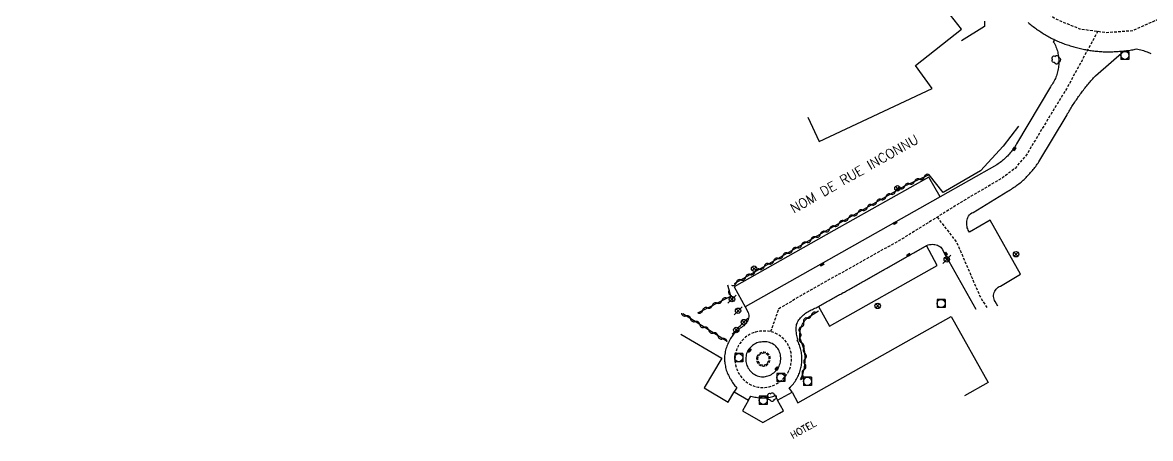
# Model space of a CAD drawing. Header units: millimetres. Extents: x 165003 to 166000, y 157999 to 158715.
# Drawn here: x 165427.2 to 165636.3, y 158143.3 to 158220.4 of the extents above; entities that cross this region are included whole.
import ezdxf
from ezdxf.enums import TextEntityAlignment as Align

# ---------------------------------------------------------------- set-up
doc = ezdxf.new("R2010")
doc.units = ezdxf.units.MM
doc.linetypes.add('DASHED', pattern=[0.75, 0.5, -0.25])
doc.layers.get('0').update_dxf_attribs({"linetype": 'CONTINUOUS'})
for name, color, linetype in [('W0001', 6, 'DASHED'), ('W0008', 7, 'CONTINUOUS'), ('W0100', 7, 'CONTINUOUS'), ('W0112', 1, 'DASHED'), ('W0300', 7, 'CONTINUOUS'), ('W0302', 3, 'CONTINUOUS'), ('W0310', 3, 'CONTINUOUS'), ('W0400', 7, 'CONTINUOUS'), ('W0420', 7, 'CONTINUOUS'), ('W0454', 7, 'CONTINUOUS'), ('W0469', 7, 'CONTINUOUS'), ('W0984', 7, 'CONTINUOUS'), ('W0989', 7, 'CONTINUOUS')]:
    doc.layers.add(name, color=color, linetype=linetype)
doc.styles.get("Standard").update_dxf_attribs({"font": 'romans.shx', "width": 0.85})

# ---------------------------------------------------------------- blocks, each defined once
blk = doc.blocks.new('T420')
for p, q in [((0.75, 0.75), (-0.75, 0.75)), ((-0.75, 0.75), (-0.75, -0.75)), ((0.75, 0.75), (0.75, -0.75)), ((0.75, -0.75), (-0.75, -0.75))]:
    blk.add_line(p, q)
blk.add_ellipse((0, 0), major_axis=(-0.53, 0.53), ratio=1, start_param=3.926991, end_param=10.210176)
blk = doc.blocks.new('T300')
for p, q in [((-0.8, 0.51), (-0.86, 0.34)), ((-0.86, 0.34), (-0.86, 0.17)), ((-0.86, 0.17), (-0.74, 0.06)), ((-0.69, 0.63), (-0.8, 0.51)), ((-0.8, -0.06), (-0.74, 0.06)), ((-0.74, 0.06), (-0.69, 0.11)), ((-0.57, 0.69), (-0.69, 0.63)), ((-0.46, 0.69), (-0.57, 0.69)), ((-0.29, 0.63), (-0.46, 0.69)), ((-0.29, 0.63), (-0.17, 0.74)), ((-0.23, 0.57), (-0.29, 0.63)), ((-0.17, 0.74), (-0.06, 0.8)), ((-0.06, 0.8), (0.06, 0.8)), ((0.06, 0.8), (0.23, 0.74)), ((0.23, 0.74), (0.34, 0.63)), ((0.34, 0.63), (0.4, 0.51)), ((0.46, 0.46), (0.34, 0.46)), ((0.4, 0.51), (0.4, 0.46)), ((0.57, 0.4), (0.46, 0.46)), ((0.57, 0.4), (0.69, 0.29)), ((0.69, 0.29), (0.74, 0.17)), ((0.74, 0.06), (0.69, -0.17)), ((0.74, 0.17), (0.74, 0.06)), ((-0.8, -0.17), (-0.8, -0.06)), ((-0.8, -0.23), (-0.8, -0.17)), ((-0.74, -0.34), (-0.8, -0.23)), ((-0.69, -0.4), (-0.74, -0.34)), ((-0.51, -0.46), (-0.69, -0.4)), ((-0.4, -0.46), (-0.51, -0.46)), ((-0.4, -0.46), (-0.34, -0.46)), ((-0.34, -0.46), (-0.34, -0.4)), ((-0.34, -0.51), (-0.34, -0.46)), ((-0.29, -0.63), (-0.34, -0.51)), ((-0.17, -0.74), (-0.29, -0.63)), ((-0.06, -0.8), (-0.17, -0.74)), ((0.06, -0.8), (-0.06, -0.8)), ((0.17, -0.74), (0.06, -0.8)), ((0.23, -0.69), (0.17, -0.74)), ((0.29, -0.46), (0.23, -0.46)), ((0.29, -0.63), (0.23, -0.69)), ((0.46, -0.4), (0.29, -0.46)), ((0.34, -0.51), (0.29, -0.63)), ((0.34, -0.51), (0.34, -0.46)), ((0.57, -0.34), (0.46, -0.4)), ((0.63, -0.29), (0.57, -0.34)), ((0.69, -0.17), (0.63, -0.29))]:
    blk.add_line(p, q)
blk = doc.blocks.new('T400')
for p, q in [((-0.15, 0.3), (0.15, 0.3)), ((-0.15, -0.25), (-0.15, 0.3)), ((-0.15, 0.15), (0.15, 0.15)), ((-0.15, 0), (0.15, 0)), ((0.15, 0.3), (0.15, -0.25)), ((-0.15, -0.15), (0.15, -0.15)), ((-0.15, -0.25), (-0.15, -0.3)), ((-0.15, -0.3), (0.15, -0.3)), ((0.15, -0.3), (0.15, -0.25))]:
    blk.add_line(p, q)
blk = doc.blocks.new('T454')
for p, q in [((-0.25, 0.25), (0.25, -0.25)), ((-0.25, -0.25), (0.25, 0.25)), ((0.75, 0.75), (0.375, 0.375)), ((-0.375, -0.375), (-0.75, -0.75))]:
    blk.add_line(p, q)
blk.add_ellipse((0, 0), major_axis=(0.354, 0.354), ratio=1, start_param=5.497787143782138, end_param=11.78097245096172)
blk = doc.blocks.new('t310o')
at = {"color": 0, "linetype": 'Continuous'}
for centre, start, end in [((-0.5, 0.38), 216.8699, 323.1304), ((0.5, -0.37), 36.8699, 143.1303)]:
    blk.add_arc(centre, 0.625, start, end, dxfattribs=at)
blk = doc.blocks.new('T469')
at = {"color": 0, "linetype": 'Continuous', "flags": 128}
for points in [[(-0.35, 0.35), (0.35, -0.35)], [(-0.35, -0.35), (0.35, 0.35)]]:
    blk.add_lwpolyline(points, dxfattribs=at)
at = {"color": 0, "linetype": 'Continuous'}
blk.add_circle((0, 0), 0.5, dxfattribs=at)

msp = doc.modelspace()

# ---------------------------------------------------------------- linework, layer by layer
at = {"layer": 'W0001', "flags": 128}
for points in [[(165427.2, 158464.31), (165440.32, 158447.3), (165457.76, 158424.9), (165470.67, 158408.35), (165490.51, 158382.97), (165503.59, 158366.2), (165526.2, 158337.24), (165543.19, 158315.46), (165563.5, 158289.4), (165575.42, 158274.12), (165593.28, 158251.26), (165610.1, 158229.7), (165612.71, 158226.36), (165615.5, 158223.42), (165618.86, 158221.01), (165623.17, 158219.26), (165628.11, 158218.57), (165633.05, 158218.94), (165638.92, 158221.56), (165646.38, 158225.6), (165669.34, 158238.53), (165702.39, 158257.17), (165737.96, 158277.22), (165786.1, 158304.3), (165854.98, 158343.12), (165918.25, 158378.72), (165979.89, 158413.44), (166000, 158424.77)], [(165626.55, 158218.79), (165620.74, 158208.15), (165616.65, 158201.46), (165613.31, 158195.89), (165611.19, 158193.39), (165608.86, 158191.61), (165602.05, 158187.64), (165590.27, 158180.32), (165572.1, 158170.16), (165567.36, 158167.32), (165565.88, 158163.17)], [(165596.76, 158184.35), (165600.39, 158179.65), (165604.69, 158169.69), (165605.96, 158167.58)]]:
    msp.add_lwpolyline(points, dxfattribs=at)
msp.add_lwpolyline([(165560.4, 158161.27), (165560.15, 158160.93), (165559.91, 158160.56), (165559.71, 158160.16), (165559.54, 158159.73), (165559.41, 158159.28), (165559.34, 158158.84), (165559.3, 158158.46), (165559.28, 158158.09), (165559.29, 158157.71), (165559.33, 158157.34), (165559.39, 158156.96), (165559.48, 158156.57), (165559.6, 158156.19), (165559.76, 158155.82), (165559.95, 158155.46), (165560.16, 158155.11), (165560.4, 158154.78), (165560.66, 158154.48), (165560.94, 158154.18), (165561.25, 158153.91), (165561.58, 158153.66), (165561.94, 158153.43), (165562.33, 158153.23), (165562.73, 158153.07), (165563.15, 158152.94), (165563.58, 158152.85), (165563.99, 158152.8), (165564.39, 158152.78), (165564.79, 158152.79), (165565.19, 158152.83), (165565.59, 158152.9), (165565.98, 158153.01), (165566.35, 158153.15), (165566.72, 158153.31), (165567.06, 158153.5), (165567.39, 158153.72), (165567.71, 158153.95), (165568.02, 158154.22), (165568.31, 158154.51), (165568.58, 158154.81), (165568.83, 158155.15), (165569.06, 158155.5), (165569.26, 158155.88), (165569.42, 158156.27), (165569.56, 158156.68), (165569.66, 158157.1), (165569.72, 158157.52), (165569.75, 158157.95), (165569.75, 158158.37), (165569.72, 158158.78), (165569.67, 158159.2), (165569.57, 158159.62), (165569.44, 158160.03), (165569.27, 158160.43), (165569.07, 158160.82), (165568.82, 158161.19), (165568.54, 158161.54), (165568.24, 158161.86), (165567.89, 158162.16), (165567.51, 158162.44), (165567.11, 158162.68), (165566.69, 158162.88), (165566.27, 158163.03), (165565.84, 158163.14), (165565.43, 158163.21), (165565.02, 158163.24), (165564.63, 158163.25), (165564.25, 158163.24), (165563.89, 158163.2), (165563.51, 158163.15), (165563.09, 158163.06), (165562.67, 158162.93), (165562.27, 158162.77), (165561.9, 158162.57), (165561.55, 158162.35), (165561.24, 158162.11), (165560.95, 158161.85), (165560.68, 158161.58)], close=True, dxfattribs=at)
at = {"layer": 'W0008', "flags": 128}
for points in [[(165605.53, 158220.69), (165605.54, 158219.69), (165601.3, 158217.04)], [(165613.61, 158220.41), (165613.81, 158220.26), (165614, 158220.1), (165614.19, 158219.95), (165614.38, 158219.8), (165614.58, 158219.65), (165614.78, 158219.5), (165614.98, 158219.36), (165615.18, 158219.21), (165615.38, 158219.07), (165615.58, 158218.93), (165615.78, 158218.79), (165615.99, 158218.66), (165616.2, 158218.53), (165616.41, 158218.39), (165616.61, 158218.27), (165616.83, 158218.14), (165617.04, 158218.01), (165617.25, 158217.89), (165617.47, 158217.77), (165617.68, 158217.65), (165617.91, 158217.53), (165618.13, 158217.41), (165618.36, 158217.3), (165618.58, 158217.19), (165618.81, 158217.09), (165619.04, 158216.98), (165619.27, 158216.88), (165619.5, 158216.79), (165619.73, 158216.69), (165619.97, 158216.6), (165620.2, 158216.51), (165620.44, 158216.43), (165620.68, 158216.34), (165620.92, 158216.26), (165621.16, 158216.19), (165621.4, 158216.11), (165621.64, 158216.04), (165621.88, 158215.97), (165622.12, 158215.9), (165622.36, 158215.83), (165622.61, 158215.77), (165622.85, 158215.71), (165623.09, 158215.65), (165623.34, 158215.59), (165623.58, 158215.54), (165623.83, 158215.49), (165624.07, 158215.44), (165624.32, 158215.39), (165624.56, 158215.35), (165624.81, 158215.3), (165625.06, 158215.26), (165625.31, 158215.23), (165625.55, 158215.19), (165625.8, 158215.16), (165626.05, 158215.13), (165626.3, 158215.1), (165626.55, 158215.08), (165626.8, 158215.06), (165627.06, 158215.04), (165627.31, 158215.02), (165627.56, 158215.01), (165627.81, 158215), (165628.07, 158215), (165628.32, 158215), (165628.57, 158215), (165628.82, 158215), (165629.08, 158215), (165629.33, 158215.01), (165629.58, 158215.02), (165629.83, 158215.03), (165630.08, 158215.05), (165630.34, 158215.06), (165630.59, 158215.08), (165630.84, 158215.1), (165631.09, 158215.12), (165631.34, 158215.15), (165631.59, 158215.17), (165631.85, 158215.2), (165632.08, 158215.22), (165632.32, 158215.25), (165632.55, 158215.29), (165632.78, 158215.33), (165633.02, 158215.37), (165633.25, 158215.42), (165633.48, 158215.47), (165633.71, 158215.53), (165634.99, 158215.2), (165635.23, 158215.13), (165635.46, 158215.05), (165635.69, 158214.96), (165635.91, 158214.87), (165636.14, 158214.78), (165636.36, 158214.68)], [(165618.35, 158217.3), (165618.54, 158216.99), (165618.29, 158216.84), (165618.43, 158216.62), (165618.56, 158216.39), (165618.68, 158216.16), (165618.78, 158215.92), (165618.88, 158215.68), (165618.96, 158215.43), (165619.04, 158215.18), (165619.1, 158214.92), (165619.15, 158214.66), (165619.2, 158214.41), (165619.24, 158214.15), (165619.27, 158213.89), (165619.3, 158213.63), (165619.31, 158213.37), (165619.32, 158213.11), (165619.32, 158212.85), (165619.31, 158212.59), (165619.28, 158212.33), (165619.25, 158212.07), (165619.21, 158211.81), (165619.15, 158211.55), (165619.09, 158211.29), (165619.02, 158211.04), (165618.94, 158210.8), (165618.86, 158210.55), (165618.77, 158210.31), (165618.67, 158210.07), (165618.56, 158209.84), (165618.44, 158209.61), (165618.32, 158209.38), (165618.19, 158209.16), (165618.05, 158208.94), (165617.91, 158208.72), (165617.75, 158208.51), (165611.47, 158197.93), (165611.35, 158197.71), (165611.21, 158197.49), (165611.08, 158197.27), (165610.93, 158197.06), (165610.78, 158196.85), (165610.63, 158196.64), (165610.47, 158196.44), (165610.3, 158196.25), (165610.13, 158196.05), (165609.96, 158195.87), (165609.78, 158195.68), (165609.6, 158195.5), (165609.42, 158195.33), (165609.23, 158195.15), (165609.04, 158194.98), (165608.85, 158194.82), (165608.66, 158194.66), (165608.46, 158194.5), (165608.25, 158194.35), (165608.05, 158194.2), (165607.84, 158194.05), (165597.34, 158188.13), (165579, 158177.78), (165561.14, 158167.75), (165561.72, 158166.69), (165561.8, 158166.43), (165561.84, 158166.17), (165561.83, 158165.9), (165561.79, 158165.64), (165561.72, 158165.41), (165561.63, 158165.19), (165561.51, 158164.99), (165561.38, 158164.79), (165561.24, 158164.61), (165561.08, 158164.43), (165560.9, 158164.23), (165560.69, 158164.07), (165560.48, 158163.91), (165560.26, 158163.76), (165560.05, 158163.6), (165559.85, 158163.43), (165559.65, 158163.25), (165559.45, 158163.07), (165559.26, 158162.89), (165559.07, 158162.7), (165558.89, 158162.5), (165558.73, 158162.29), (165558.58, 158162.07), (165558.44, 158161.84), (165558.31, 158161.62), (165558.19, 158161.39), (165558.07, 158161.15), (165557.96, 158160.92), (165557.86, 158160.68), (165557.77, 158160.44), (165557.68, 158160.19), (165557.61, 158159.95), (165557.54, 158159.69), (165557.48, 158159.44), (165557.43, 158159.18), (165557.39, 158158.92), (165557.36, 158158.67), (165557.34, 158158.43), (165557.34, 158158.18), (165557.34, 158157.94), (165557.35, 158157.69), (165557.38, 158157.45), (165557.41, 158157.21), (165557.44, 158156.97), (165557.49, 158156.73), (165557.54, 158156.49), (165557.6, 158156.25), (165557.67, 158156.01), (165557.75, 158155.76), (165557.84, 158155.52), (165557.94, 158155.28), (165558.05, 158155.05), (165558.17, 158154.82), (165558.29, 158154.59), (165558.42, 158154.37), (165558.56, 158154.15), (165558.69, 158153.93), (165558.83, 158153.71), (165558.97, 158153.51), (165559.11, 158153.31), (165559.26, 158153.12), (165559.42, 158152.94), (165559.59, 158152.76), (165559.15, 158151.98)], [(165607.99, 158167.85), (165607.5, 158168.7), (165607.38, 158168.93), (165607.3, 158169.16), (165607.24, 158169.41), (165607.22, 158169.66), (165607.23, 158169.92), (165607.26, 158170.17), (165607.34, 158170.41), (165607.45, 158170.65), (165607.58, 158170.85), (165607.72, 158171.03), (165607.89, 158171.2), (165608.06, 158171.35), (165608.26, 158171.48), (165608.47, 158171.59), (165612.19, 158173.76), (165606.58, 158183.79), (165602.73, 158181.54), (165602.61, 158181.75), (165602.51, 158181.96), (165602.42, 158182.17), (165602.35, 158182.39), (165602.3, 158182.62), (165602.26, 158182.85), (165602.24, 158183.09), (165602.24, 158183.34), (165602.26, 158183.59), (165602.3, 158183.84), (165602.36, 158184.08), (165602.45, 158184.31), (165602.57, 158184.54), (165602.74, 158184.77), (165602.94, 158184.96), (165603.16, 158185.12), (165603.42, 158185.24), (165609.89, 158189.17), (165610.11, 158189.3), (165610.32, 158189.43), (165610.53, 158189.56), (165610.73, 158189.69), (165610.94, 158189.83), (165611.14, 158189.96), (165611.34, 158190.11), (165611.54, 158190.25), (165611.74, 158190.4), (165611.93, 158190.55), (165612.12, 158190.7), (165612.31, 158190.86), (165612.5, 158191.02), (165612.69, 158191.18), (165612.87, 158191.35), (165613.05, 158191.52), (165613.23, 158191.69), (165613.41, 158191.87), (165613.59, 158192.05), (165613.76, 158192.23), (165613.93, 158192.41), (165614.09, 158192.6), (165614.26, 158192.79), (165614.42, 158192.98), (165614.58, 158193.17), (165614.73, 158193.36), (165614.88, 158193.56), (165615.03, 158193.76), (165615.18, 158193.96), (165615.32, 158194.17), (165615.46, 158194.38), (165615.6, 158194.59), (165620.83, 158203.31), (165620.95, 158203.53), (165621.08, 158203.75), (165621.21, 158203.97), (165621.34, 158204.18), (165621.47, 158204.4), (165621.6, 158204.61), (165621.73, 158204.83), (165621.87, 158205.04), (165622, 158205.25), (165622.14, 158205.47), (165622.28, 158205.68), (165622.42, 158205.89), (165622.56, 158206.1), (165622.7, 158206.3), (165622.85, 158206.51), (165622.99, 158206.72), (165623.14, 158206.92), (165623.29, 158207.13), (165623.43, 158207.32), (165623.58, 158207.52), (165623.73, 158207.71), (165623.87, 158207.91), (165624.02, 158208.1), (165624.18, 158208.29), (165624.33, 158208.48), (165624.48, 158208.67), (165624.64, 158208.86), (165624.79, 158209.05), (165624.95, 158209.24), (165625.11, 158209.42), (165625.27, 158209.61), (165625.43, 158209.79), (165625.59, 158209.97), (165625.76, 158210.15), (165625.92, 158210.33), (165626.09, 158210.51), (165631.42, 158215.14)], [(165597.34, 158188.14), (165595.22, 158191.76), (165577.61, 158181.87), (165559.1, 158171.44), (165561.14, 158167.75)], [(165569.86, 158151.9), (165569.35, 158152.74), (165569.55, 158152.92), (165569.74, 158153.1), (165569.93, 158153.29), (165570.1, 158153.49), (165570.26, 158153.7), (165570.42, 158153.91), (165570.56, 158154.13), (165570.7, 158154.36), (165570.82, 158154.58), (165570.93, 158154.8), (165571.03, 158155.02), (165571.13, 158155.24), (165571.21, 158155.47), (165571.3, 158155.7), (165571.37, 158155.93), (165571.43, 158156.16), (165571.49, 158156.4), (165571.54, 158156.64), (165571.59, 158156.88), (165571.62, 158157.12), (165571.65, 158157.36), (165571.67, 158157.6), (165571.68, 158157.84), (165571.68, 158158.08), (165571.68, 158158.32), (165571.66, 158158.56), (165571.64, 158158.8), (165571.62, 158159.04), (165571.58, 158159.28), (165571.54, 158159.52), (165571.5, 158159.76), (165571.44, 158159.99), (165571.37, 158160.22), (165571.3, 158160.45), (165571.22, 158160.68), (165571.13, 158160.9), (165571.03, 158161.12), (165570.93, 158161.34), (165570.81, 158161.56), (165571, 158161.64), (165570.89, 158161.9), (165570.81, 158162.16), (165570.74, 158162.42), (165570.69, 158162.69), (165570.66, 158162.97), (165570.64, 158163.21), (165570.62, 158163.46), (165570.62, 158163.7), (165570.63, 158163.94), (165570.66, 158164.19), (165570.71, 158164.43), (165570.78, 158164.66), (165570.88, 158164.9), (165570.99, 158165.12), (165571.12, 158165.33), (165571.27, 158165.53), (165571.42, 158165.72), (165571.59, 158165.9), (165571.77, 158166.08), (165571.95, 158166.25), (165572.15, 158166.4), (165572.35, 158166.55), (165572.55, 158166.68), (165572.76, 158166.81), (165572.98, 158166.93), (165573.2, 158167.04), (165573.42, 158167.15), (165573.64, 158167.25), (165573.86, 158167.35), (165574.09, 158167.46), (165574.31, 158167.56), (165574.53, 158167.67), (165574.74, 158167.79), (165574.96, 158167.91), (165575.18, 158168.03), (165575.4, 158168.16), (165575.62, 158168.28), (165575.83, 158168.4), (165576.05, 158168.52), (165576.27, 158168.64), (165576.49, 158168.77), (165576.71, 158168.89), (165576.93, 158169.01), (165577.14, 158169.13), (165577.36, 158169.26), (165577.58, 158169.38), (165577.8, 158169.5), (165578.02, 158169.62), (165578.24, 158169.74), (165578.46, 158169.87), (165578.67, 158169.99), (165578.89, 158170.11), (165579.11, 158170.23), (165579.33, 158170.36), (165579.55, 158170.48), (165579.77, 158170.6), (165579.98, 158170.72), (165580.2, 158170.85), (165580.42, 158170.97), (165580.64, 158171.09), (165580.86, 158171.21), (165581.07, 158171.34), (165581.29, 158171.46), (165581.51, 158171.58), (165581.73, 158171.7), (165581.95, 158171.83), (165582.17, 158171.95), (165582.38, 158172.07), (165582.6, 158172.19), (165582.82, 158172.32), (165583.04, 158172.44), (165583.26, 158172.56), (165583.47, 158172.68), (165583.69, 158172.81), (165583.91, 158172.93), (165584.13, 158173.05), (165584.35, 158173.17), (165584.57, 158173.3), (165584.78, 158173.42), (165585, 158173.54), (165585.22, 158173.67), (165585.44, 158173.79), (165585.66, 158173.91), (165585.87, 158174.03), (165586.09, 158174.16), (165586.31, 158174.28), (165586.53, 158174.4), (165586.75, 158174.52), (165586.96, 158174.65), (165587.18, 158174.77), (165587.4, 158174.89), (165587.62, 158175.02), (165587.84, 158175.14), (165588.05, 158175.26), (165588.27, 158175.39), (165588.49, 158175.51), (165588.71, 158175.63), (165588.93, 158175.75), (165589.14, 158175.88), (165589.36, 158176), (165589.58, 158176.12), (165589.8, 158176.25), (165590.01, 158176.37), (165590.23, 158176.49), (165590.45, 158176.62), (165590.67, 158176.74), (165590.89, 158176.86), (165591.1, 158176.99), (165591.32, 158177.11), (165591.54, 158177.23), (165591.76, 158177.36), (165591.97, 158177.48), (165592.19, 158177.6), (165592.41, 158177.73), (165592.63, 158177.85), (165592.85, 158177.97), (165593.06, 158178.1), (165593.28, 158178.22), (165593.5, 158178.34), (165593.72, 158178.47), (165593.93, 158178.59), (165594.15, 158178.71), (165594.37, 158178.84), (165594.59, 158178.96), (165594.81, 158179.08), (165595.07, 158179.2), (165595.35, 158179.28), (165595.64, 158179.31), (165595.88, 158179.32), (165596.12, 158179.31), (165596.35, 158179.28), (165596.59, 158179.24), (165596.81, 158179.16), (165597.03, 158179.06), (165597.24, 158178.92), (165597.43, 158178.76), (165597.59, 158178.58), (165597.72, 158178.38), (165597.83, 158178.15), (165603.93, 158167.32)], [(165574.74, 158167.79), (165576.78, 158164.17), (165596.77, 158175.42), (165594.78, 158179.07)], [(165561.78, 158150.44), (165562.2, 158151.2), (165562.45, 158151.13), (165562.7, 158151.07), (165562.95, 158151.02), (165563.21, 158150.97), (165563.46, 158150.93), (165563.72, 158150.9), (165563.97, 158150.88), (165564.23, 158150.86), (165564.49, 158150.85), (165564.76, 158150.84), (165565.04, 158150.86), (165565.31, 158150.89), (165565.58, 158150.94), (165565.82, 158150.99), (165566.05, 158151.05), (165566.28, 158151.13), (165566.5, 158151.21), (165566.72, 158151.31), (165567.18, 158150.41)]]:
    msp.add_lwpolyline(points, dxfattribs=at)
msp.add_lwpolyline([(165561.95, 158160.01), (165561.79, 158159.8), (165561.65, 158159.57), (165561.53, 158159.34), (165561.44, 158159.09), (165561.37, 158158.84), (165561.32, 158158.57), (165561.29, 158158.32), (165561.28, 158158.07), (165561.29, 158157.83), (165561.31, 158157.59), (165561.35, 158157.35), (165561.41, 158157.12), (165561.48, 158156.89), (165561.57, 158156.67), (165561.69, 158156.45), (165561.82, 158156.23), (165561.98, 158156.01), (165562.15, 158155.81), (165562.33, 158155.62), (165562.52, 158155.46), (165562.72, 158155.3), (165562.93, 158155.17), (165563.16, 158155.06), (165563.4, 158154.96), (165563.65, 158154.88), (165563.91, 158154.83), (165564.17, 158154.79), (165564.42, 158154.78), (165564.67, 158154.79), (165564.91, 158154.81), (165565.14, 158154.86), (165565.37, 158154.92), (165565.6, 158155), (165565.82, 158155.1), (165566.04, 158155.22), (165566.25, 158155.36), (165566.45, 158155.51), (165566.66, 158155.69), (165566.86, 158155.88), (165567.03, 158156.08), (165567.19, 158156.29), (165567.33, 158156.51), (165567.45, 158156.73), (165567.55, 158156.97), (165567.63, 158157.22), (165567.69, 158157.48), (165567.73, 158157.75), (165567.75, 158158.03), (165567.75, 158158.3), (165567.73, 158158.58), (165567.7, 158158.84), (165567.64, 158159.09), (165567.56, 158159.34), (165567.46, 158159.57), (165567.34, 158159.8), (165567.2, 158160.02), (165567.04, 158160.22), (165566.85, 158160.42), (165566.64, 158160.61), (165566.41, 158160.78), (165566.17, 158160.92), (165565.93, 158161.03), (165565.68, 158161.12), (165565.43, 158161.18), (165565.18, 158161.22), (165564.92, 158161.25), (165564.65, 158161.25), (165564.39, 158161.24), (165564.12, 158161.21), (165563.84, 158161.18), (165563.59, 158161.12), (165563.35, 158161.05), (165563.12, 158160.95), (165562.91, 158160.84), (165562.7, 158160.71), (165562.5, 158160.56), (165562.31, 158160.39), (165562.13, 158160.21)], close=True, dxfattribs=at)
at = {"layer": 'W0100', "flags": 128}
for points in [[(165572.76, 158202.86), (165574.88, 158198.34), (165595.84, 158208.16), (165592.75, 158212.43), (165601.27, 158219.18), (165586.34, 158238.24), (165577.73, 158231.54), (165556.09, 158258.75), (165552.18, 158255.64)], [(165549.25, 158162.64), (165556.83, 158158.22), (165553.54, 158152.73), (165558.04, 158150.09), (165559.15, 158151.98), (165561.78, 158150.44), (165560.67, 158148.49), (165564.41, 158146.3), (165567.53, 158148.05), (165568.27, 158148.46), (165567.18, 158150.41), (165569.86, 158151.9), (165570.93, 158149.97), (165599.34, 158165.93), (165606.21, 158153.72), (165601.85, 158151.27)]]:
    msp.add_lwpolyline(points, dxfattribs=at)
at = {"layer": 'W0112', "flags": 128}
for points in [[(165563.31, 158158.44), (165563.24, 158158.18), (165563.25, 158157.9), (165563.33, 158157.62), (165563.44, 158157.37), (165563.59, 158157.15), (165563.78, 158156.98), (165564, 158156.85), (165564.28, 158156.77), (165564.57, 158156.74), (165564.84, 158156.79), (165565.09, 158156.89), (165565.31, 158157.05), (165565.51, 158157.27), (165565.65, 158157.49), (165565.75, 158157.71), (165565.81, 158157.93), (165565.82, 158158.16), (165565.78, 158158.4), (165565.69, 158158.65), (165565.54, 158158.89), (165565.35, 158159.07), (165565.13, 158159.2), (165564.88, 158159.28), (165564.61, 158159.31), (165564.32, 158159.3), (165564.06, 158159.22), (165563.83, 158159.1), (165563.62, 158158.92), (165563.44, 158158.7)], [(165563.49, 158158.38), (165563.44, 158158.16), (165563.44, 158157.93), (165563.51, 158157.69), (165563.61, 158157.47), (165563.74, 158157.28), (165563.89, 158157.13), (165564.08, 158157.02), (165564.31, 158156.96), (165564.56, 158156.94), (165564.79, 158156.97), (165564.99, 158157.06), (165565.18, 158157.2), (165565.35, 158157.39), (165565.48, 158157.58), (165565.57, 158157.77), (165565.61, 158157.96), (165565.62, 158158.15), (165565.59, 158158.35), (165565.51, 158158.56), (165565.38, 158158.77), (165565.23, 158158.92), (165565.05, 158159.03), (165564.84, 158159.09), (165564.6, 158159.12), (165564.35, 158159.11), (165564.13, 158159.04), (165563.94, 158158.94), (165563.76, 158158.79), (165563.6, 158158.59)]]:
    msp.add_lwpolyline(points, close=True, dxfattribs=at)
at = {"layer": 'W0302', "flags": 128}
msp.add_lwpolyline([(165611.83, 158201.23), (165608.98, 158197.51), (165604.77, 158192.95), (165597.85, 158188.9), (165595.28, 158192.19)], dxfattribs=at)
at = {"layer": 'W0310', "flags": 128}
for points in [[(165595.28, 158192.22), (165590.72, 158190.09), (165577.35, 158182.48), (165559.11, 158172.01)], [(165552.38, 158166.63), (165558.53, 158169.72), (165557.95, 158171.74)], [(165557.81, 158161.28), (165549.63, 158166.42)], [(165571.41, 158154.27), (165571.53, 158154.5), (165571.63, 158154.73), (165571.73, 158154.96), (165571.82, 158155.2), (165571.9, 158155.44), (165571.97, 158155.68), (165572.04, 158155.93), (165572.09, 158156.18), (165572.14, 158156.43), (165572.18, 158156.68), (165572.21, 158156.93), (165572.24, 158157.17), (165572.26, 158157.42), (165572.27, 158157.67), (165572.28, 158157.92), (165572.28, 158158.16), (165572.28, 158158.41), (165572.27, 158158.66), (165572.25, 158158.91), (165572.23, 158159.15), (165572.2, 158159.4), (165572.17, 158159.65), (165571.32, 158162.02), (165571.3, 158162.27), (165571.3, 158162.53), (165571.32, 158162.78), (165571.34, 158163.03), (165571.39, 158163.27), (165571.44, 158163.52), (165571.51, 158163.76), (165571.6, 158164), (165571.7, 158164.25), (165571.81, 158164.49), (165571.94, 158164.73), (165572.08, 158164.95), (165572.23, 158165.17), (165572.39, 158165.38), (165572.57, 158165.58), (165572.76, 158165.77), (165574.75, 158166.97)]]:
    msp.add_lwpolyline(points, dxfattribs=at)

# ---------------------------------------------------------------- block references
at = {"layer": 'W0300'}
for p in [(165618.9, 158213.48), (165566.16, 158150.99)]:
    msp.add_blockref('T300', p, dxfattribs=at)
at = {"layer": 'W0310'}
for p, rotation in [((165592.56, 158190.95), 204.9908105948514), ((165594.37, 158191.8), 204.9908105948514), ((165587.27, 158188.13), 209.6771747005471), ((165589.01, 158189.12), 209.6771747005471), ((165590.74, 158190.11), 204.9908105948514), ((165583.79, 158186.15), 209.6771747005471), ((165585.53, 158187.14), 209.6771747005471), ((165580.32, 158184.17), 209.6771747005471), ((165582.05, 158185.16), 209.6771747005471), ((165576.84, 158182.18), 209.8574976464765), ((165578.58, 158183.18), 209.6771747005471), ((165573.37, 158180.19), 209.8574976464765), ((165575.11, 158181.19), 209.8574976464765), ((165569.9, 158178.2), 209.8574976464765), ((165571.64, 158179.2), 209.8574976464765), ((165566.44, 158176.21), 209.8574976464765), ((165568.17, 158177.21), 209.8574976464765), ((165562.97, 158174.22), 209.8574976464765), ((165564.7, 158175.22), 209.8574976464765), ((165559.5, 158172.23), 209.8574976464765), ((165561.23, 158173.22), 209.8574976464765), ((165558.49, 158169.84), 105.9627448256314), ((165555.07, 158167.98), 26.6597784590334), ((165556.85, 158168.88), 26.6597784590334), ((165550.19, 158166.06), 147.8988584259328), ((165551.88, 158165), 147.8988584259328), ((165553.28, 158167.08), 26.6597784590334), ((165572.01, 158164.84), 58.26837417742695), ((165573.45, 158166.19), 31.16067248818124), ((165553.58, 158163.94), 147.8988584259328), ((165555.27, 158162.88), 147.8988584259328), ((165571.34, 158162.98), 83.64958056248449), ((165556.97, 158161.81), 147.8988584259328), ((165571.67, 158161.04), 109.7320275196966), ((165572.23, 158159.13), 95.0702859225867), ((165572.23, 158157.13), 83.92328109256046), ((165571.81, 158155.18), 69.45740964427085)]:
    msp.add_blockref('t310o', p, dxfattribs=dict(at, rotation=rotation))
at = {"layer": 'W0400'}
for p, rotation in [((165611.05, 158197.01), 325.9423207329925), ((165588.96, 158183.27), 299.4448939200302), ((165591.44, 158177.36), 128.5424328154888), ((165598.33, 158177.55), 29.38318361222703), ((165575.39, 158175.56), 299.3024914144658), ((165561.95, 158159.67), 320.9899647640555), ((165567.01, 158156.25), 142.9513558560185)]:
    msp.add_blockref('T400', p, dxfattribs=dict(at, rotation=rotation))
at = {"layer": 'W0420'}
for p in [(165631.57, 158214.32), (165597.49, 158168.35), (165559.97, 158158.32), (165567.79, 158154.63), (165572.73, 158153.92), (165564.52, 158150.4)]:
    msp.add_blockref('T420', p, dxfattribs=at)
at = {"layer": 'W0454'}
for p in [(165598.54, 158176.53), (165558.72, 158169.16), (165559.85, 158167.01), (165559.52, 158163.44), (165560.92, 158164.91)]:
    msp.add_blockref('T454', p, dxfattribs=at)
at = {"layer": 'W0469'}
for p in [(165589.4, 158189.69), (165611.38, 158177.48), (165562.83, 158174.8), (165585.73, 158167.91)]:
    msp.add_blockref('T469', p, dxfattribs=at)

# ---------------------------------------------------------------- texts
at = {"layer": 'W0984'}
msp.add_text('HOTEL', height=1.25, rotation=29.0866, dxfattribs=at).set_placement((165571.92, 158145.04), align=Align.MIDDLE)
at = {"layer": 'W0989'}
msp.add_text('NOM DE RUE INCONNU', height=1.75, rotation=29.5408, dxfattribs=at).set_placement((165581.39, 158192.37), align=Align.MIDDLE)

doc.saveas('drawing.dxf')
